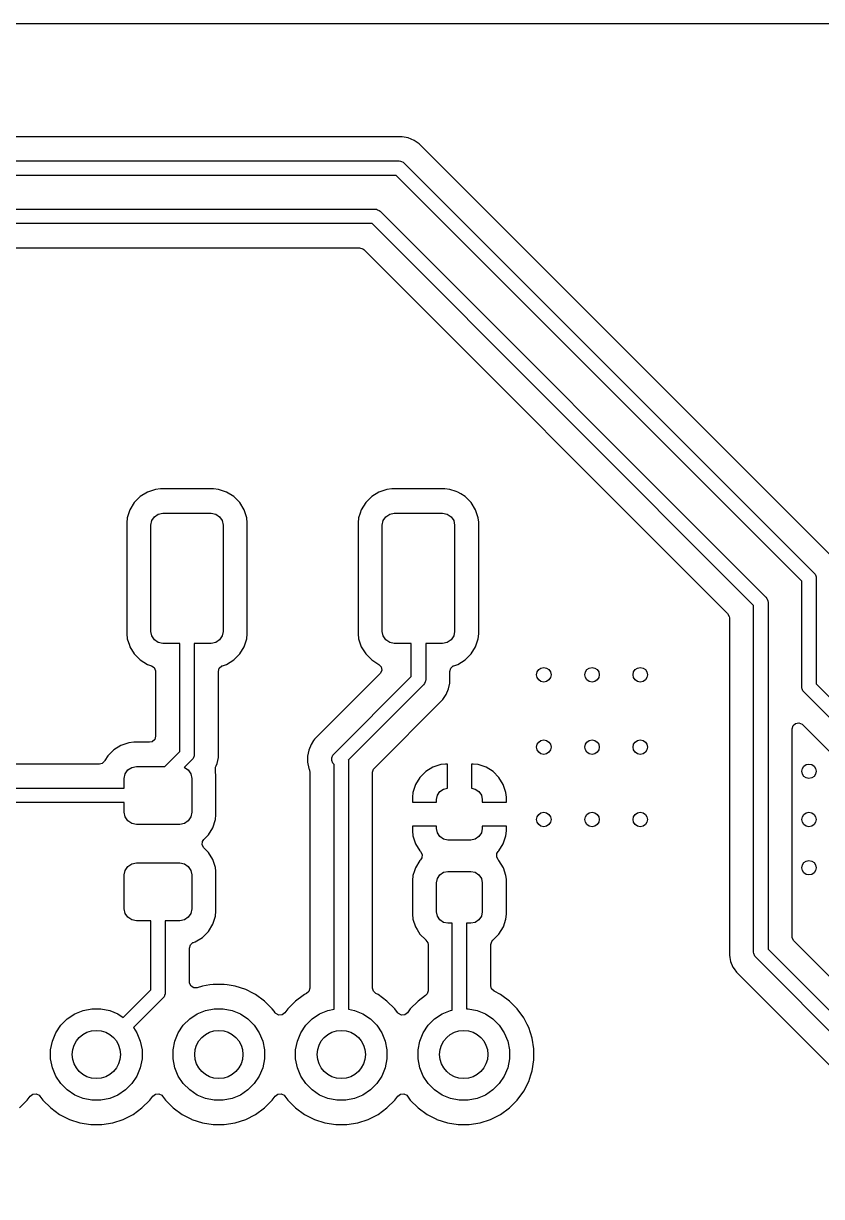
# Model space of a CAD drawing. Extents: x 103 to 241, y -131 to -73.
# Drawn here: x 166.21 to 182.76, y -97.31 to -73 of the extents above; entities that cross this region are included whole.
import ezdxf

# ---------------------------------------------------------------- set-up
doc = ezdxf.new("R2010")
doc.units = 0
doc.layers.add('BLACK', color=7, linetype='CONTINUOUS')

msp = doc.modelspace()

# ---------------------------------------------------------------- linework, layer by layer
at = {"layer": 'BLACK', "linetype": 'CONTINUOUS'}
for p, q in [((107.1245, -73.0005), (241.1255, -73.0005)), ((174.064069, -75.3495), (114.935931, -75.3495)), ((174.064071, -75.3495), (174.064069, -75.3495)), ((174.189738, -75.374497), (174.064071, -75.3495)), ((174.189744, -75.374499), (174.189738, -75.374497)), ((174.308127, -75.423535), (174.189744, -75.374499)), ((174.372449, -75.466513), (174.308127, -75.423535)), ((174.414673, -75.494726), (174.372449, -75.466513)), ((183.005271, -84.085324), (174.414673, -75.494726)), ((115, -75.85), (174, -75.85)), ((174, -75.85), (174.029264, -75.852882)), ((174.029264, -75.852882), (174.051661, -75.862159)), ((174.051661, -75.862159), (174.083335, -75.875279)), ((174.083335, -75.875279), (174.106066, -75.893934)), ((174.106066, -75.893934), (182.606066, -84.393934)), ((173.937868, -76.15), (115.062132, -76.15)), ((182.35, -84.562132), (173.937868, -76.15)), ((115.5, -76.85), (173.5, -76.85)), ((173.5, -76.85), (173.529264, -76.852882)), ((173.529264, -76.852882), (173.551661, -76.862159)), ((173.551661, -76.862159), (173.583335, -76.875279)), ((173.583335, -76.875279), (173.606066, -76.893934)), ((173.606066, -76.893934), (181.606066, -84.893934)), ((173.437868, -77.15), (115.562132, -77.15)), ((181.35, -85.062132), (173.437868, -77.15)), ((130.12965, -77.6505), (173.179192, -77.6505)), ((173.179192, -77.6505), (173.246231, -77.670185)), ((173.246231, -77.670185), (173.266873, -77.686819)), ((173.266873, -77.686819), (180.813181, -85.233127)), ((168.947201, -82.660003), (168.780669, -82.715187)), ((168.947204, -82.660002), (168.947201, -82.660003)), ((169.049981, -82.649503), (168.947204, -82.660002)), ((169.049999, -82.649502), (169.049981, -82.649503)), ((170.150011, -82.649502), (169.049999, -82.649502)), ((170.252796, -82.660002), (170.150011, -82.649502)), ((170.252798, -82.660003), (170.252796, -82.660002)), ((170.419335, -82.715188), (170.252798, -82.660003)), ((173.747199, -82.659999), (173.580667, -82.715183)), ((173.747202, -82.659998), (173.747199, -82.659999)), ((173.849979, -82.649499), (173.747202, -82.659998)), ((173.849997, -82.649498), (173.849979, -82.649499)), ((174.950009, -82.649498), (173.849997, -82.649498)), ((175.052794, -82.659998), (174.950009, -82.649498)), ((175.052796, -82.659999), (175.052794, -82.659998)), ((175.184776, -82.703733), (175.052796, -82.659999)), ((168.631343, -82.807291), (168.50729, -82.931344)), ((168.780664, -82.715189), (168.631343, -82.807291)), ((168.780669, -82.715187), (168.780664, -82.715189)), ((170.568657, -82.80729), (170.419335, -82.715188)), ((170.692713, -82.931346), (170.568657, -82.80729)), ((173.431341, -82.807287), (173.307288, -82.93134)), ((173.580662, -82.715185), (173.431341, -82.807287)), ((173.580667, -82.715183), (173.580662, -82.715185)), ((175.21933, -82.715183), (175.184776, -82.703733)), ((175.219335, -82.715185), (175.21933, -82.715183)), ((175.275887, -82.750067), (175.219335, -82.715185)), ((175.368655, -82.807286), (175.275887, -82.750067)), ((175.492711, -82.931342), (175.368655, -82.807286)), ((168.415186, -83.08067), (168.388014, -83.162672)), ((168.415188, -83.080665), (168.415186, -83.08067)), ((168.50729, -82.931344), (168.415188, -83.080665)), ((169.00433, -83.169032), (169.100001, -83.150002)), ((169.100001, -83.150002), (170.100001, -83.150002)), ((170.100001, -83.150002), (170.195672, -83.169032)), ((170.784815, -83.080668), (170.692713, -82.931346)), ((170.811986, -83.162666), (170.784815, -83.080668)), ((173.192757, -83.148346), (173.16, -83.247201)), ((173.215184, -83.080666), (173.192757, -83.148346)), ((173.215186, -83.080661), (173.215184, -83.080666)), ((173.307288, -82.93134), (173.215186, -83.080661)), ((173.804328, -83.169028), (173.899999, -83.149998)), ((173.899999, -83.149998), (174.899999, -83.149998)), ((174.899999, -83.149998), (174.99567, -83.169028)), ((175.584813, -83.080664), (175.492711, -82.931342)), ((175.632308, -83.223995), (175.584813, -83.080664)), ((168.360001, -83.247206), (168.349501, -83.349985)), ((168.349501, -83.349985), (168.349501, -85.650003)), ((168.360002, -83.247206), (168.360001, -83.247206)), ((168.388014, -83.162672), (168.360002, -83.247205)), ((168.360002, -83.247205), (168.360002, -83.247206)), ((168.850001, -83.400002), (168.869031, -83.304331)), ((168.869031, -83.304331), (168.923224, -83.223225)), ((168.923224, -83.223225), (169.00433, -83.169032)), ((170.195672, -83.169032), (170.276778, -83.223225)), ((170.276778, -83.223225), (170.330971, -83.304331)), ((170.330971, -83.304331), (170.350001, -83.400002)), ((170.839999, -83.247202), (170.811986, -83.162666)), ((170.84, -83.247205), (170.839999, -83.247202)), ((170.850498, -83.349979), (170.84, -83.247205)), ((170.8505, -83.349994), (170.850498, -83.349979)), ((170.850501, -85.650011), (170.8505, -83.349994)), ((173.159999, -83.247202), (173.149499, -83.349981)), ((173.149499, -83.349981), (173.149499, -85.649999)), ((173.16, -83.247202), (173.159999, -83.247202)), ((173.16, -83.247201), (173.16, -83.247202)), ((173.649999, -83.399998), (173.669029, -83.304327)), ((173.669029, -83.304327), (173.723222, -83.223221)), ((173.723222, -83.223221), (173.804328, -83.169028)), ((174.99567, -83.169028), (175.076776, -83.223221)), ((175.076776, -83.223221), (175.130969, -83.304327)), ((175.130969, -83.304327), (175.149999, -83.399998)), ((175.639997, -83.247198), (175.632308, -83.223995)), ((175.639998, -83.247201), (175.639997, -83.247198)), ((175.649276, -83.338032), (175.639998, -83.247201)), ((175.650498, -83.34999), (175.649276, -83.338032)), ((175.650499, -85.650007), (175.650498, -83.34999)), ((168.850001, -85.600002), (168.850001, -83.400002)), ((170.350001, -83.400002), (170.350001, -85.600002)), ((173.649999, -85.599998), (173.649999, -83.399998)), ((175.149999, -83.399998), (175.149999, -85.599998)), ((182.35, -86.75), (182.35, -84.562132)), ((182.606066, -84.393934), (182.624721, -84.416664)), ((182.624721, -84.416664), (182.638489, -84.449904)), ((182.638489, -84.449904), (182.647118, -84.470736)), ((182.647118, -84.470736), (182.65, -84.5)), ((182.65, -84.5), (182.65, -86.687868)), ((181.35, -92.25), (181.35, -85.062132)), ((181.606066, -84.893934), (181.624721, -84.916664)), ((181.624721, -84.916664), (181.632206, -84.934737)), ((181.632206, -84.934737), (181.647118, -84.970736)), ((181.647118, -84.970736), (181.65, -85)), ((181.65, -85), (181.65, -92.187868)), ((180.813181, -85.233127), (180.846666, -85.29445)), ((180.846666, -85.29445), (180.8495, -85.320808)), ((180.8495, -85.320808), (180.8495, -92.31407)), ((168.349501, -85.650003), (168.349502, -85.65002)), ((168.349502, -85.65002), (168.360001, -85.752798)), ((168.360001, -85.752798), (168.360002, -85.752801)), ((168.360002, -85.752801), (168.40435, -85.886632)), ((168.869031, -85.695673), (168.850001, -85.600002)), ((168.923224, -85.776779), (168.869031, -85.695673)), ((169.00433, -85.830972), (168.923224, -85.776779)), ((170.276778, -85.776779), (170.195672, -85.830972)), ((170.330971, -85.695673), (170.276778, -85.776779)), ((170.350001, -85.600002), (170.330971, -85.695673)), ((170.784815, -85.919336), (170.84, -85.752799)), ((170.84, -85.752799), (170.850501, -85.650011)), ((173.149499, -85.649999), (173.1495, -85.650016)), ((173.1495, -85.650016), (173.159999, -85.752794)), ((173.159999, -85.752794), (173.16, -85.752797)), ((173.16, -85.752797), (173.215184, -85.919329)), ((173.669029, -85.695669), (173.649999, -85.599998)), ((173.723222, -85.776775), (173.669029, -85.695669)), ((173.804328, -85.830968), (173.723222, -85.776775)), ((175.076776, -85.776775), (174.99567, -85.830968)), ((175.130969, -85.695669), (175.076776, -85.776775)), ((175.149999, -85.599998), (175.130969, -85.695669)), ((175.584813, -85.919332), (175.639998, -85.752795)), ((175.639998, -85.752795), (175.650499, -85.650007)), ((168.40435, -85.886632), (168.415187, -85.919336)), ((168.415187, -85.919336), (168.507289, -86.068658)), ((168.507289, -86.068658), (168.631345, -86.192714)), ((169.100001, -85.850002), (169.00433, -85.830972)), ((169.450001, -85.850002), (169.100001, -85.850002)), ((169.450001, -88.087867), (169.450001, -85.850002)), ((170.100001, -85.850002), (169.750001, -85.850002)), ((169.750001, -85.850002), (169.750001, -88.149999)), ((170.195672, -85.830972), (170.100001, -85.850002)), ((170.568657, -86.192714), (170.692713, -86.068658)), ((170.692713, -86.068658), (170.784815, -85.919336)), ((173.215184, -85.919329), (173.215186, -85.919334)), ((173.215186, -85.919334), (173.241533, -85.962049)), ((173.241533, -85.962049), (173.307287, -86.068654)), ((173.307287, -86.068654), (173.431343, -86.19271)), ((173.899999, -85.849998), (173.804328, -85.830968)), ((174.249999, -85.849998), (173.899999, -85.849998)), ((174.249999, -86.537869), (174.249999, -85.849998)), ((174.899999, -85.849998), (174.549999, -85.849998)), ((174.549999, -85.849998), (174.549999, -86.600001)), ((174.99567, -85.830968), (174.899999, -85.849998)), ((175.368655, -86.19271), (175.492711, -86.068654)), ((175.492711, -86.068654), (175.584813, -85.919332)), ((168.631345, -86.192714), (168.780667, -86.284816)), ((168.780667, -86.284816), (168.864506, -86.312597)), ((168.864506, -86.312597), (168.921949, -86.352368)), ((170.32299, -86.317508), (170.335483, -86.312601)), ((170.335483, -86.312601), (170.419335, -86.284816)), ((170.419335, -86.284816), (170.568657, -86.192714)), ((173.431343, -86.19271), (173.579905, -86.284343)), ((173.579905, -86.284343), (173.626629, -86.336291)), ((175.122988, -86.317504), (175.135481, -86.312597)), ((175.135481, -86.312597), (175.219333, -86.284812)), ((175.219333, -86.284812), (175.368655, -86.19271)), ((168.921949, -86.352368), (168.948773, -86.416884)), ((168.948773, -86.416884), (168.949501, -86.430302)), ((168.949501, -86.430302), (168.949501, -87.7755)), ((170.250501, -86.430302), (170.270186, -86.363263)), ((170.250501, -88.214068), (170.250501, -86.430302)), ((170.270186, -86.363263), (170.32299, -86.317508)), ((173.602489, -86.477563), (172.589963, -87.490091)), ((172.643934, -88.143934), (174.249999, -86.537869)), ((173.610008, -86.469336), (173.602489, -86.477563)), ((173.637852, -86.405254), (173.610008, -86.469336)), ((173.626629, -86.336291), (173.637852, -86.405254)), ((175.050499, -86.430298), (175.070184, -86.363259)), ((175.050499, -86.664072), (175.050499, -86.430298)), ((175.070184, -86.363259), (175.122988, -86.317504)), ((174.506065, -86.706067), (172.945442, -88.266689)), ((174.52472, -86.683336), (174.506065, -86.706067)), ((174.541041, -86.643934), (174.52472, -86.683336)), ((174.547117, -86.629265), (174.541041, -86.643934)), ((174.549999, -86.600001), (174.547117, -86.629265)), ((174.976464, -86.908128), (175.0255, -86.789745)), ((175.0255, -86.789745), (175.048134, -86.675961)), ((175.048134, -86.675961), (175.050499, -86.664072)), ((182.352882, -86.779264), (182.35, -86.75)), ((182.358453, -86.792713), (182.352882, -86.779264)), ((182.375279, -86.833335), (182.358453, -86.792713)), ((182.65, -86.687868), (184.271592, -88.30946)), ((173.486819, -88.433127), (174.905272, -87.014674)), ((174.905272, -87.014674), (174.905276, -87.01467)), ((174.905276, -87.01467), (174.976464, -86.908128)), ((182.393934, -86.856066), (182.375279, -86.833335)), ((184.05946, -88.521592), (182.393934, -86.856066)), ((172.589963, -87.490091), (172.335331, -87.744723)), ((182.170185, -87.552768), (182.222989, -87.507013)), ((182.222989, -87.507013), (182.292147, -87.497069)), ((182.292147, -87.497069), (182.355703, -87.526094)), ((182.355703, -87.526094), (182.362181, -87.532126)), ((172.335331, -87.744723), (172.244723, -87.835331)), ((182.1505, -87.619807), (182.170185, -87.552768)), ((182.1505, -91.929192), (182.1505, -87.619807)), ((182.362181, -87.532126), (183.463181, -88.633126)), ((168.230663, -87.965187), (168.081342, -88.057289)), ((168.230668, -87.965185), (168.230663, -87.965187)), ((168.3972, -87.910001), (168.230668, -87.965185)), ((168.397203, -87.91), (168.3972, -87.910001)), ((168.49998, -87.899501), (168.397203, -87.91)), ((168.499999, -87.8995), (168.49998, -87.899501)), ((168.825501, -87.8995), (168.499999, -87.8995)), ((168.877012, -87.888294), (168.825501, -87.8995)), ((168.929816, -87.842539), (168.877012, -87.888294)), ((168.949501, -87.7755), (168.929816, -87.842539)), ((172.173534, -87.941874), (172.124499, -88.060255)), ((172.22599, -87.863368), (172.173534, -87.941874)), ((172.244723, -87.835331), (172.22599, -87.863368)), ((167.957288, -88.181344), (167.898848, -88.276092)), ((167.957289, -88.181342), (167.957288, -88.181344)), ((168.081342, -88.057289), (167.957289, -88.181342)), ((169.137868, -88.4), (169.450001, -88.087867)), ((169.706067, -88.256065), (169.543528, -88.418603)), ((169.724722, -88.233334), (169.706067, -88.256065)), ((169.746257, -88.181344), (169.724722, -88.233334)), ((169.747119, -88.179263), (169.746257, -88.181344)), ((169.750001, -88.149999), (169.747119, -88.179263)), ((170.225502, -88.339743), (170.250501, -88.214068)), ((172.124497, -88.060263), (172.099501, -88.185926)), ((172.099501, -88.185926), (172.099501, -88.314073)), ((172.124499, -88.060255), (172.124497, -88.060263)), ((172.602882, -88.220737), (172.625279, -88.166665)), ((172.602882, -88.279263), (172.602882, -88.220737)), ((172.625279, -88.166665), (172.643934, -88.143934)), ((167.784362, -88.3495), (165.715638, -88.3495)), ((167.837953, -88.337321), (167.784362, -88.3495)), ((167.889901, -88.290597), (167.837953, -88.337321)), ((167.898848, -88.276092), (167.889901, -88.290597)), ((168.31903, -88.554329), (168.373223, -88.473223)), ((168.373223, -88.473223), (168.454329, -88.41903)), ((168.454329, -88.41903), (168.55, -88.4)), ((168.55, -88.4), (169.137868, -88.4)), ((169.543528, -88.418603), (169.545671, -88.41903)), ((169.545671, -88.41903), (169.626777, -88.473223)), ((169.626777, -88.473223), (169.68097, -88.554329)), ((170.188582, -88.490583), (170.190934, -88.490079)), ((170.189997, -88.497198), (170.188582, -88.490583)), ((170.188897, -88.431365), (170.194449, -88.414709)), ((170.190934, -88.490079), (170.188897, -88.431365)), ((170.189999, -88.497203), (170.189997, -88.497198)), ((170.200499, -88.599992), (170.189999, -88.497203)), ((170.194449, -88.414709), (170.207126, -88.384106)), ((170.207126, -88.384106), (170.225502, -88.339743)), ((172.099501, -88.314073), (172.124497, -88.439736)), ((172.124497, -88.439736), (172.124499, -88.439744)), ((172.124499, -88.439744), (172.132131, -88.45817)), ((172.132131, -88.45817), (172.140061, -88.477313)), ((172.140061, -88.477313), (172.1495, -88.524766)), ((172.625279, -88.333335), (172.602882, -88.279263)), ((172.643934, -88.356066), (172.625279, -88.333335)), ((172.65, -88.362132), (172.643934, -88.356066)), ((172.65, -93.433352), (172.65, -88.362132)), ((172.945442, -88.266689), (172.947118, -88.270736)), ((172.947118, -88.270736), (172.95, -88.3)), ((172.95, -88.3), (172.95, -93.433352)), ((173.4505, -88.520808), (173.470185, -88.453769)), ((173.470185, -88.453769), (173.486819, -88.433127)), ((174.698687, -88.414548), (174.551964, -88.505049)), ((174.698698, -88.414543), (174.698687, -88.414548)), ((174.862346, -88.360316), (174.698698, -88.414543)), ((174.963342, -88.349998), (174.862346, -88.360316)), ((174.96336, -88.349997), (174.963342, -88.349998)), ((174.999999, -88.349997), (174.96336, -88.349997)), ((174.999999, -88.852483), (174.999999, -88.349997)), ((175.536653, -88.349997), (175.499999, -88.349997)), ((175.499999, -88.349997), (175.499999, -88.852483)), ((175.637651, -88.360316), (175.536653, -88.349997)), ((175.801299, -88.414543), (175.637651, -88.360316)), ((175.80131, -88.414548), (175.801299, -88.414543)), ((175.948033, -88.505049), (175.80131, -88.414548)), ((168.3, -88.65), (168.31903, -88.554329)), ((168.3, -88.85), (168.3, -88.65)), ((169.68097, -88.554329), (169.7, -88.65)), ((169.7, -88.65), (169.7, -89.35)), ((170.2005, -89.400009), (170.200499, -88.599992)), ((172.1495, -88.524766), (172.1495, -92.994718)), ((173.4505, -89.038342), (173.4505, -88.520808)), ((174.430051, -88.626962), (174.33955, -88.773685)), ((174.430054, -88.626958), (174.430051, -88.626962)), ((174.55196, -88.505052), (174.430054, -88.626958)), ((174.551964, -88.505049), (174.55196, -88.505052)), ((175.948037, -88.505052), (175.948033, -88.505049)), ((176.069943, -88.626958), (175.948037, -88.505052)), ((176.069946, -88.626962), (176.069943, -88.626958)), ((176.160447, -88.773685), (176.069946, -88.626962)), ((165.2, -88.85), (168.3, -88.85)), ((174.285318, -88.937344), (174.274999, -89.038342)), ((174.339545, -88.773696), (174.285318, -88.937344)), ((174.33955, -88.773685), (174.339545, -88.773696)), ((174.793078, -88.99661), (174.844561, -88.919559)), ((174.844561, -88.919559), (174.921612, -88.868076)), ((174.921612, -88.868076), (174.999999, -88.852483)), ((175.499999, -88.852483), (175.578386, -88.868076)), ((175.578386, -88.868076), (175.655437, -88.919559)), ((175.655437, -88.919559), (175.70692, -88.99661)), ((176.160452, -88.773696), (176.160447, -88.773685)), ((176.214679, -88.937344), (176.160452, -88.773696)), ((176.224997, -89.038342), (176.214679, -88.937344)), ((168.3, -89.15), (165.2, -89.15)), ((168.3, -89.35), (168.3, -89.15)), ((173.4505, -92.994718), (173.4505, -89.038342)), ((174.274999, -89.038342), (174.274999, -89.137497)), ((174.274999, -89.137497), (174.774999, -89.137497)), ((174.774999, -89.087497), (174.793078, -88.99661)), ((174.774999, -89.137497), (174.774999, -89.087497)), ((175.70692, -88.99661), (175.724999, -89.087497)), ((175.724999, -89.087497), (175.724999, -89.137497)), ((175.724999, -89.137497), (176.224998, -89.137497)), ((176.224998, -89.038357), (176.224997, -89.038342)), ((176.224998, -89.137497), (176.224998, -89.038357)), ((168.31903, -89.445671), (168.3, -89.35)), ((168.373223, -89.526777), (168.31903, -89.445671)), ((169.68097, -89.445671), (169.626777, -89.526777)), ((169.7, -89.35), (169.68097, -89.445671)), ((170.189999, -89.502797), (170.2005, -89.400009)), ((168.454329, -89.58097), (168.373223, -89.526777)), ((168.55, -89.6), (168.454329, -89.58097)), ((169.45, -89.6), (168.55, -89.6)), ((169.545671, -89.58097), (169.45, -89.6)), ((169.626777, -89.526777), (169.545671, -89.58097)), ((170.042712, -89.818656), (170.134814, -89.669334)), ((170.134814, -89.669334), (170.189999, -89.502797)), ((174.774999, -89.637497), (174.275, -89.637497)), ((174.275, -89.637497), (174.275, -89.736651)), ((174.774999, -89.687497), (174.774999, -89.637497)), ((174.793078, -89.778384), (174.774999, -89.687497)), ((175.724999, -89.687497), (175.70692, -89.778384)), ((176.224999, -89.637497), (175.724999, -89.637497)), ((175.724999, -89.637497), (175.724999, -89.687497)), ((176.224999, -89.736638), (176.224999, -89.637497)), ((169.915564, -90.026358), (169.920548, -89.956666)), ((169.920548, -89.956666), (169.949049, -89.912319)), ((169.949049, -89.912319), (169.984409, -89.876959)), ((169.984409, -89.876959), (170.042712, -89.818656)), ((174.275, -89.736651), (174.285318, -89.837649)), ((174.285318, -89.837649), (174.339545, -90.001297)), ((174.844561, -89.855435), (174.793078, -89.778384)), ((174.921612, -89.906918), (174.844561, -89.855435)), ((175.012499, -89.924997), (174.921612, -89.906918)), ((175.487499, -89.924997), (175.012499, -89.924997)), ((175.578386, -89.906918), (175.487499, -89.924997)), ((175.655437, -89.855435), (175.578386, -89.906918)), ((175.70692, -89.778384), (175.655437, -89.855435)), ((176.160452, -90.001297), (176.214679, -89.837649)), ((176.214679, -89.837649), (176.224998, -89.736651)), ((176.224998, -89.736651), (176.224999, -89.736638)), ((169.949049, -90.087681), (169.915564, -90.026358)), ((170.042712, -90.181344), (169.949049, -90.087681)), ((170.134814, -90.330666), (170.042712, -90.181344)), ((174.339545, -90.001297), (174.33955, -90.001308)), ((174.33955, -90.001308), (174.430051, -90.148031)), ((174.430051, -90.148031), (174.430054, -90.148035)), ((174.430054, -90.148035), (174.443985, -90.161966)), ((174.443985, -90.161966), (174.47747, -90.223289)), ((176.027513, -90.206311), (176.056018, -90.161959)), ((176.056018, -90.161959), (176.069946, -90.148032)), ((176.069946, -90.148032), (176.160447, -90.001308)), ((176.160447, -90.001308), (176.160452, -90.001297)), ((168.373223, -90.473223), (168.454329, -90.41903)), ((168.454329, -90.41903), (168.55, -90.4)), ((168.55, -90.4), (169.45, -90.4)), ((169.45, -90.4), (169.545671, -90.41903)), ((169.545671, -90.41903), (169.626777, -90.473223)), ((170.16786, -90.430392), (170.134814, -90.330666)), ((170.189998, -90.4972), (170.16786, -90.430392)), ((174.429662, -90.351651), (174.339094, -90.498484)), ((174.443987, -90.337326), (174.429662, -90.351651)), ((174.472486, -90.292981), (174.443987, -90.337326)), ((174.47747, -90.223289), (174.472486, -90.292981)), ((176.022529, -90.276003), (176.027513, -90.206311)), ((176.056014, -90.337326), (176.022529, -90.276003)), ((176.070341, -90.351653), (176.056014, -90.337326)), ((176.160909, -90.498487), (176.070341, -90.351653)), ((168.3, -90.65), (168.31903, -90.554329)), ((168.3, -91.35), (168.3, -90.65)), ((168.31903, -90.554329), (168.373223, -90.473223)), ((169.626777, -90.473223), (169.68097, -90.554329)), ((169.68097, -90.554329), (169.7, -90.65)), ((169.7, -90.65), (169.7, -91.35)), ((170.189999, -90.497203), (170.189998, -90.4972)), ((170.197672, -90.572322), (170.189999, -90.497203)), ((170.200499, -90.599992), (170.197672, -90.572322)), ((170.2005, -91.400009), (170.200499, -90.599992)), ((174.284826, -90.662251), (174.274501, -90.763318)), ((174.284827, -90.662251), (174.284826, -90.662251)), ((174.316466, -90.56677), (174.284827, -90.66225)), ((174.284827, -90.66225), (174.284827, -90.662251)), ((174.339092, -90.498489), (174.316466, -90.56677)), ((174.339094, -90.498484), (174.339092, -90.498489)), ((174.79308, -90.721616), (174.844563, -90.644565)), ((174.844563, -90.644565), (174.921614, -90.593082)), ((174.921614, -90.593082), (175.012501, -90.575003)), ((175.012501, -90.575003), (175.487501, -90.575003)), ((175.487501, -90.575003), (175.578388, -90.593082)), ((175.578388, -90.593082), (175.655439, -90.644565)), ((175.655439, -90.644565), (175.706922, -90.721616)), ((176.214655, -90.66068), (176.160909, -90.498487)), ((176.215175, -90.66225), (176.214655, -90.66068)), ((176.222907, -90.737947), (176.215175, -90.66225)), ((174.274501, -90.763318), (174.274501, -91.461672)), ((174.775001, -90.812503), (174.79308, -90.721616)), ((174.775001, -91.412503), (174.775001, -90.812503)), ((175.706922, -90.721616), (175.725001, -90.812503)), ((175.725001, -90.812503), (175.725001, -91.412503)), ((176.2255, -90.763327), (176.222907, -90.737947)), ((176.225501, -91.46168), (176.2255, -90.763327)), ((168.31903, -91.445671), (168.3, -91.35)), ((169.7, -91.35), (169.68097, -91.445671)), ((170.189999, -91.502797), (170.2005, -91.400009)), ((174.79308, -91.50339), (174.775001, -91.412503)), ((175.725001, -91.412503), (175.706922, -91.50339)), ((168.373223, -91.526777), (168.31903, -91.445671)), ((168.454329, -91.58097), (168.373223, -91.526777)), ((168.55, -91.6), (168.454329, -91.58097)), ((168.85, -91.6), (168.55, -91.6)), ((168.85, -93.027868), (168.85, -91.6)), ((169.45, -91.6), (169.15, -91.6)), ((169.15, -91.6), (169.15, -93.09)), ((169.545671, -91.58097), (169.45, -91.6)), ((169.626777, -91.526777), (169.545671, -91.58097)), ((169.68097, -91.445671), (169.626777, -91.526777)), ((170.134814, -91.669334), (170.189999, -91.502797)), ((174.274501, -91.461672), (174.274502, -91.46169)), ((174.274502, -91.46169), (174.284826, -91.562755)), ((174.284826, -91.562755), (174.339093, -91.726518)), ((174.844563, -91.580441), (174.79308, -91.50339)), ((174.921614, -91.631924), (174.844563, -91.580441)), ((175.012501, -91.650003), (174.921614, -91.631924)), ((175.100001, -91.650003), (175.012501, -91.650003)), ((175.100001, -93.451254), (175.100001, -91.650003)), ((175.487501, -91.650003), (175.400001, -91.650003)), ((175.400001, -91.650003), (175.400001, -93.422087)), ((175.578388, -91.631924), (175.487501, -91.650003)), ((175.655439, -91.580441), (175.578388, -91.631924)), ((175.706922, -91.50339), (175.655439, -91.580441)), ((176.160909, -91.726519), (176.215175, -91.562756)), ((176.215175, -91.562756), (176.225501, -91.46168)), ((169.918656, -91.942712), (170.042712, -91.818656)), ((170.042712, -91.818656), (170.134814, -91.669334)), ((174.339093, -91.726518), (174.339094, -91.726521)), ((174.339094, -91.726521), (174.373396, -91.782132)), ((174.373396, -91.782132), (174.429661, -91.873353)), ((174.429661, -91.873353), (174.551651, -91.995343)), ((175.948351, -91.995343), (176.070341, -91.873353)), ((176.070341, -91.873353), (176.160909, -91.726519)), ((169.6505, -92.163732), (169.670185, -92.096693)), ((169.670185, -92.096693), (169.722989, -92.050938)), ((169.722989, -92.050938), (169.735495, -92.046026)), ((169.735495, -92.046026), (169.769334, -92.034814)), ((169.769334, -92.034814), (169.918656, -91.942712)), ((174.551651, -91.995343), (174.551657, -91.995346)), ((174.551657, -91.995346), (174.552406, -91.995939)), ((174.552406, -91.995939), (174.552791, -91.996483)), ((174.552791, -91.996483), (174.556758, -92.00045)), ((174.556758, -92.00045), (174.55608, -92.001127)), ((174.55608, -92.001127), (174.592786, -92.052959)), ((174.592786, -92.052959), (174.599501, -92.09321)), ((174.599501, -92.09321), (174.599501, -93.048815)), ((175.900501, -92.09321), (175.920186, -92.026171)), ((175.900501, -92.948861), (175.900501, -92.09321)), ((175.920186, -92.026171), (175.943381, -92.000587)), ((175.943244, -92.00045), (175.946051, -91.997642)), ((175.943381, -92.000587), (175.943244, -92.00045)), ((175.946051, -91.997642), (175.947596, -91.995939)), ((175.947596, -91.995939), (175.94834, -91.995349)), ((175.94834, -91.995349), (175.948351, -91.995343)), ((182.153334, -91.95555), (182.1505, -91.929192)), ((182.186819, -92.016873), (182.153334, -91.95555)), ((184.836205, -94.666259), (182.186819, -92.016873)), ((169.6505, -92.869592), (169.6505, -92.163732)), ((180.8495, -92.31407), (180.858096, -92.357285)), ((180.858096, -92.357285), (180.866692, -92.400498)), ((181.352882, -92.279263), (181.35, -92.25)), ((181.375279, -92.333335), (181.352882, -92.279263)), ((181.393934, -92.356066), (181.375279, -92.333335)), ((193.93446, -104.896592), (181.393934, -92.356066)), ((181.65, -92.187868), (194.146592, -104.68446)), ((180.866692, -92.400498), (180.866693, -92.4005)), ((180.866693, -92.4005), (180.866693, -92.400502)), ((180.866693, -92.400502), (180.874497, -92.439737)), ((180.874497, -92.439737), (180.874499, -92.439744)), ((180.874499, -92.439744), (180.923535, -92.558127)), ((180.923535, -92.558127), (180.947094, -92.593386)), ((180.947094, -92.593386), (180.994726, -92.664673)), ((169.652316, -92.890736), (169.6505, -92.869592)), ((180.994726, -92.664673), (180.994727, -92.664674)), ((180.994727, -92.664674), (193.338181, -105.008127)), ((168.276243, -93.601624), (168.85, -93.027868)), ((169.147118, -93.119264), (169.143797, -93.127281)), ((169.15, -93.09), (169.147118, -93.119264)), ((169.683144, -92.953437), (169.652316, -92.890736)), ((169.742977, -92.989518), (169.683144, -92.953437)), ((169.812818, -92.987523), (169.742977, -92.989518)), ((169.91975, -92.952778), (169.812818, -92.987523)), ((169.919753, -92.952778), (169.91975, -92.952778)), ((170.070349, -92.928926), (169.919753, -92.952778)), ((170.145646, -92.917), (170.070349, -92.928926)), ((170.374354, -92.917), (170.145646, -92.917)), ((170.430826, -92.925944), (170.374354, -92.917)), ((170.600248, -92.952778), (170.430826, -92.925944)), ((170.817755, -93.02345), (170.600248, -92.952778)), ((170.978202, -93.105202), (170.817755, -93.02345)), ((171.021538, -93.127283), (170.978202, -93.105202)), ((172.081796, -93.105202), (172.038464, -93.127281)), ((172.129815, -93.061757), (172.081796, -93.105202)), ((172.1495, -92.994718), (172.129815, -93.061757)), ((173.467408, -93.057227), (173.4505, -92.994718)), ((173.518204, -93.105202), (173.467408, -93.057227)), ((173.561535, -93.127281), (173.518204, -93.105202)), ((174.579816, -93.115854), (174.548387, -93.149133)), ((174.599501, -93.048815), (174.579816, -93.115854)), ((175.91741, -93.011371), (175.900501, -92.948861)), ((175.968205, -93.059345), (175.91741, -93.011371)), ((176.101536, -93.127281), (175.968205, -93.059345)), ((169.106066, -93.196066), (168.488375, -93.813756)), ((169.124721, -93.173336), (169.106066, -93.196066)), ((169.143797, -93.127281), (169.124721, -93.173336)), ((171.206566, -93.261714), (171.021538, -93.127283)), ((171.368286, -93.423434), (171.206566, -93.261714)), ((171.853431, -93.261716), (171.691715, -93.423432)), ((171.853432, -93.261716), (171.853431, -93.261716)), ((171.853434, -93.261714), (171.853432, -93.261716)), ((172.008388, -93.149133), (171.853434, -93.261714)), ((172.038464, -93.127281), (172.008388, -93.149133)), ((173.561537, -93.127282), (173.561535, -93.127281)), ((173.561538, -93.127283), (173.561537, -93.127282)), ((173.746566, -93.261714), (173.561538, -93.127283)), ((173.908286, -93.423434), (173.746566, -93.261714)), ((174.393432, -93.261715), (174.231715, -93.423432)), ((174.548387, -93.149133), (174.393432, -93.261715)), ((176.131612, -93.149133), (176.101536, -93.127281)), ((176.286566, -93.261714), (176.131612, -93.149133)), ((176.448286, -93.423434), (176.286566, -93.261714)), ((167.11574, -93.633708), (167.270995, -93.52997)), ((167.270995, -93.52997), (167.443504, -93.458514)), ((167.443504, -93.458514), (167.626639, -93.422087)), ((167.626639, -93.422087), (167.813361, -93.422087)), ((167.813361, -93.422087), (167.996496, -93.458514)), ((167.996496, -93.458514), (168.169005, -93.52997)), ((168.169005, -93.52997), (168.276243, -93.601624)), ((169.65574, -93.633708), (169.810995, -93.52997)), ((169.810995, -93.52997), (169.983504, -93.458514)), ((169.983504, -93.458514), (170.166639, -93.422087)), ((170.166639, -93.422087), (170.353361, -93.422087)), ((170.353361, -93.422087), (170.536496, -93.458514)), ((170.536496, -93.458514), (170.709005, -93.52997)), ((170.709005, -93.52997), (170.86426, -93.633708)), ((171.406033, -93.475388), (171.368286, -93.423434)), ((171.429682, -93.507938), (171.406033, -93.475388)), ((171.443579, -93.523976), (171.429682, -93.507938)), ((171.505374, -93.556582), (171.443579, -93.523976)), ((171.574987, -93.550603), (171.505374, -93.556582)), ((171.630318, -93.507938), (171.574987, -93.550603)), ((171.691715, -93.423432), (171.630318, -93.507938)), ((172.19574, -93.633708), (172.350995, -93.52997)), ((172.350995, -93.52997), (172.523504, -93.458514)), ((172.523504, -93.458514), (172.65, -93.433352)), ((172.95, -93.433352), (173.076496, -93.458514)), ((173.076496, -93.458514), (173.249005, -93.52997)), ((173.249005, -93.52997), (173.40426, -93.633708)), ((173.946033, -93.475388), (173.908286, -93.423434)), ((173.969682, -93.507938), (173.946033, -93.475388)), ((173.983579, -93.523976), (173.969682, -93.507938)), ((174.045374, -93.556582), (173.983579, -93.523976)), ((174.114987, -93.550603), (174.045374, -93.556582)), ((174.170318, -93.507938), (174.114987, -93.550603)), ((174.231715, -93.423432), (174.170318, -93.507938)), ((174.73574, -93.633708), (174.890995, -93.52997)), ((174.890995, -93.52997), (175.063504, -93.458514)), ((175.063504, -93.458514), (175.100001, -93.451254)), ((175.400001, -93.422087), (175.433361, -93.422087)), ((175.433361, -93.422087), (175.616496, -93.458514)), ((175.616496, -93.458514), (175.789005, -93.52997)), ((175.789005, -93.52997), (175.94426, -93.633708)), ((176.582717, -93.608462), (176.448286, -93.423434)), ((176.653667, -93.747709), (176.582717, -93.608462)), ((166.87997, -93.920995), (166.983708, -93.76574)), ((166.983708, -93.76574), (167.11574, -93.633708)), ((168.488375, -93.813756), (168.56003, -93.920995)), ((169.41997, -93.920995), (169.523708, -93.76574)), ((169.523708, -93.76574), (169.65574, -93.633708)), ((170.86426, -93.633708), (170.996292, -93.76574)), ((170.996292, -93.76574), (171.10003, -93.920995)), ((171.95997, -93.920995), (172.063708, -93.76574)), ((172.063708, -93.76574), (172.19574, -93.633708)), ((173.40426, -93.633708), (173.536292, -93.76574)), ((173.536292, -93.76574), (173.64003, -93.920995)), ((174.49997, -93.920995), (174.603708, -93.76574)), ((174.603708, -93.76574), (174.73574, -93.633708)), ((175.94426, -93.633708), (176.076292, -93.76574)), ((176.076292, -93.76574), (176.18003, -93.920995)), ((176.686549, -93.812244), (176.653667, -93.747709)), ((176.757221, -94.02975), (176.686549, -93.812244)), ((166.772087, -94.276639), (166.808514, -94.093504)), ((166.808514, -94.093504), (166.87997, -93.920995)), ((168.56003, -93.920995), (168.631486, -94.093504)), ((168.631486, -94.093504), (168.667913, -94.276639)), ((169.312087, -94.276639), (169.348514, -94.093504)), ((169.348514, -94.093504), (169.41997, -93.920995)), ((171.10003, -93.920995), (171.171486, -94.093504)), ((171.171486, -94.093504), (171.207913, -94.276639)), ((171.852087, -94.276639), (171.888514, -94.093504)), ((171.888514, -94.093504), (171.95997, -93.920995)), ((173.64003, -93.920995), (173.711486, -94.093504)), ((173.711486, -94.093504), (173.747913, -94.276639)), ((174.392087, -94.276639), (174.428514, -94.093504)), ((174.428514, -94.093504), (174.49997, -93.920995)), ((176.18003, -93.920995), (176.251486, -94.093504)), ((176.251486, -94.093504), (176.287913, -94.276639)), ((176.757221, -94.029751), (176.757221, -94.02975)), ((176.757222, -94.029755), (176.757221, -94.029751)), ((176.793, -94.255646), (176.757222, -94.029755)), ((166.772087, -94.463361), (166.772087, -94.276639)), ((168.667913, -94.276639), (168.667913, -94.463361)), ((169.312087, -94.463361), (169.312087, -94.276639)), ((171.207913, -94.276639), (171.207913, -94.463361)), ((171.852087, -94.463361), (171.852087, -94.276639)), ((173.747913, -94.276639), (173.747913, -94.463361)), ((174.392087, -94.463361), (174.392087, -94.276639)), ((176.287913, -94.276639), (176.287913, -94.463361)), ((176.793, -94.484354), (176.793, -94.255646)), ((166.808514, -94.646496), (166.772087, -94.463361)), ((168.667913, -94.463361), (168.631486, -94.646496)), ((169.348514, -94.646496), (169.312087, -94.463361)), ((171.207913, -94.463361), (171.171486, -94.646496)), ((171.888514, -94.646496), (171.852087, -94.463361)), ((173.747913, -94.463361), (173.711486, -94.646496)), ((174.428514, -94.646496), (174.392087, -94.463361)), ((176.287913, -94.463361), (176.251486, -94.646496)), ((176.757222, -94.710245), (176.793, -94.484354)), ((166.87997, -94.819005), (166.808514, -94.646496)), ((166.983708, -94.97426), (166.87997, -94.819005)), ((168.56003, -94.819005), (168.456292, -94.97426)), ((168.631486, -94.646496), (168.56003, -94.819005)), ((169.41997, -94.819005), (169.348514, -94.646496)), ((169.523708, -94.97426), (169.41997, -94.819005)), ((171.10003, -94.819005), (170.996292, -94.97426)), ((171.171486, -94.646496), (171.10003, -94.819005)), ((171.95997, -94.819005), (171.888514, -94.646496)), ((172.063708, -94.97426), (171.95997, -94.819005)), ((173.64003, -94.819005), (173.536292, -94.97426)), ((173.711486, -94.646496), (173.64003, -94.819005)), ((174.49997, -94.819005), (174.428514, -94.646496)), ((174.603708, -94.97426), (174.49997, -94.819005)), ((176.18003, -94.819005), (176.076292, -94.97426)), ((176.251486, -94.646496), (176.18003, -94.819005)), ((176.686548, -94.927758), (176.729952, -94.794175)), ((176.729952, -94.794175), (176.757221, -94.710249)), ((176.757221, -94.710248), (176.757222, -94.710245)), ((176.757221, -94.710249), (176.757221, -94.710248)), ((167.11574, -95.106292), (166.983708, -94.97426)), ((168.456292, -94.97426), (168.32426, -95.106292)), ((169.65574, -95.106292), (169.523708, -94.97426)), ((170.996292, -94.97426), (170.86426, -95.106292)), ((172.19574, -95.106292), (172.063708, -94.97426)), ((173.536292, -94.97426), (173.40426, -95.106292)), ((174.73574, -95.106292), (174.603708, -94.97426)), ((176.076292, -94.97426), (175.94426, -95.106292)), ((176.582717, -95.131538), (176.686548, -94.927758)), ((166.288286, -95.316566), (166.349683, -95.232059)), ((166.349683, -95.232059), (166.405012, -95.189396)), ((166.405012, -95.189396), (166.474625, -95.183417)), ((166.474625, -95.183417), (166.53642, -95.216023)), ((166.53642, -95.216023), (166.550314, -95.232056)), ((166.550314, -95.232056), (166.611714, -95.316566)), ((167.270995, -95.21003), (167.11574, -95.106292)), ((167.443504, -95.281486), (167.270995, -95.21003)), ((167.626639, -95.317913), (167.443504, -95.281486)), ((167.996496, -95.281486), (167.813361, -95.317913)), ((168.169005, -95.21003), (167.996496, -95.281486)), ((168.32426, -95.106292), (168.169005, -95.21003)), ((168.828286, -95.316566), (168.889683, -95.232059)), ((168.889683, -95.232059), (168.945012, -95.189396)), ((168.945012, -95.189396), (169.014625, -95.183417)), ((169.014625, -95.183417), (169.07642, -95.216023)), ((169.07642, -95.216023), (169.090314, -95.232056)), ((169.090314, -95.232056), (169.151714, -95.316566)), ((169.810995, -95.21003), (169.65574, -95.106292)), ((169.983504, -95.281486), (169.810995, -95.21003)), ((170.166639, -95.317913), (169.983504, -95.281486)), ((170.536496, -95.281486), (170.353361, -95.317913)), ((170.709005, -95.21003), (170.536496, -95.281486)), ((170.86426, -95.106292), (170.709005, -95.21003)), ((171.368286, -95.316566), (171.429683, -95.232059)), ((171.429683, -95.232059), (171.485012, -95.189396)), ((171.485012, -95.189396), (171.554625, -95.183417)), ((171.554625, -95.183417), (171.61642, -95.216023)), ((171.61642, -95.216023), (171.630314, -95.232056)), ((171.630314, -95.232056), (171.691714, -95.316566)), ((172.350995, -95.21003), (172.19574, -95.106292)), ((172.523504, -95.281486), (172.350995, -95.21003)), ((172.706639, -95.317913), (172.523504, -95.281486)), ((173.076496, -95.281486), (172.893361, -95.317913)), ((173.249005, -95.21003), (173.076496, -95.281486)), ((173.40426, -95.106292), (173.249005, -95.21003)), ((173.908286, -95.316566), (173.969683, -95.232059)), ((173.969683, -95.232059), (174.025012, -95.189396)), ((174.025012, -95.189396), (174.094625, -95.183417)), ((174.094625, -95.183417), (174.15642, -95.216023)), ((174.15642, -95.216023), (174.170314, -95.232056)), ((174.170314, -95.232056), (174.231714, -95.316566)), ((174.890995, -95.21003), (174.73574, -95.106292)), ((175.063504, -95.281486), (174.890995, -95.21003)), ((175.246639, -95.317913), (175.063504, -95.281486)), ((175.616496, -95.281486), (175.433361, -95.317913)), ((175.789005, -95.21003), (175.616496, -95.281486)), ((175.94426, -95.106292), (175.789005, -95.21003)), ((176.448286, -95.316566), (176.582717, -95.131538)), ((166.126566, -95.478286), (166.288286, -95.316566)), ((166.611714, -95.316566), (166.773434, -95.478286)), ((166.773434, -95.478286), (166.958462, -95.612717)), ((167.813361, -95.317913), (167.626639, -95.317913)), ((168.481538, -95.612717), (168.666566, -95.478286)), ((168.666566, -95.478286), (168.828286, -95.316566)), ((169.151714, -95.316566), (169.313434, -95.478286)), ((169.313434, -95.478286), (169.498462, -95.612717)), ((170.353361, -95.317913), (170.166639, -95.317913)), ((171.021538, -95.612717), (171.206566, -95.478286)), ((171.206566, -95.478286), (171.368286, -95.316566)), ((171.691714, -95.316566), (171.853434, -95.478286)), ((171.853434, -95.478286), (172.038462, -95.612717)), ((172.893361, -95.317913), (172.706639, -95.317913)), ((173.561538, -95.612717), (173.746566, -95.478286)), ((173.746566, -95.478286), (173.908286, -95.316566)), ((174.231714, -95.316566), (174.393434, -95.478286)), ((174.393434, -95.478286), (174.578462, -95.612717)), ((175.433361, -95.317913), (175.246639, -95.317913)), ((176.101538, -95.612717), (176.286566, -95.478286)), ((176.286566, -95.478286), (176.448286, -95.316566)), ((166.958462, -95.612717), (167.152431, -95.711549)), ((167.152431, -95.711549), (167.162244, -95.716549)), ((167.162244, -95.716549), (167.379751, -95.787221)), ((167.379751, -95.787221), (167.379752, -95.787221)), ((167.379752, -95.787221), (167.379755, -95.787222)), ((167.379755, -95.787222), (167.605646, -95.823)), ((167.834354, -95.823), (168.060245, -95.787222)), ((168.060245, -95.787222), (168.060248, -95.787221)), ((168.060248, -95.787221), (168.060249, -95.787221)), ((168.060249, -95.787221), (168.277755, -95.716549)), ((168.277755, -95.716549), (168.277755, -95.716548)), ((168.277755, -95.716548), (168.277758, -95.716548)), ((168.277758, -95.716548), (168.481538, -95.612717)), ((169.498462, -95.612717), (169.692431, -95.711549)), ((169.692431, -95.711549), (169.702244, -95.716549)), ((169.702244, -95.716549), (169.919751, -95.787221)), ((169.919751, -95.787221), (169.919752, -95.787221)), ((169.919752, -95.787221), (169.919755, -95.787222)), ((169.919755, -95.787222), (170.145646, -95.823)), ((170.374354, -95.823), (170.600245, -95.787222)), ((170.600245, -95.787222), (170.600248, -95.787221)), ((170.600248, -95.787221), (170.600249, -95.787221)), ((170.600249, -95.787221), (170.817755, -95.716549)), ((170.817755, -95.716549), (170.817755, -95.716548)), ((170.817755, -95.716548), (170.817758, -95.716548)), ((170.817758, -95.716548), (171.021538, -95.612717)), ((172.038462, -95.612717), (172.232431, -95.711549)), ((172.232431, -95.711549), (172.242244, -95.716549)), ((172.242244, -95.716549), (172.459751, -95.787221)), ((172.459751, -95.787221), (172.459752, -95.787221)), ((172.459752, -95.787221), (172.459755, -95.787222)), ((172.459755, -95.787222), (172.685646, -95.823)), ((172.914354, -95.823), (173.140245, -95.787222)), ((173.140245, -95.787222), (173.140248, -95.787221)), ((173.140248, -95.787221), (173.140249, -95.787221)), ((173.140249, -95.787221), (173.357755, -95.716549)), ((173.357755, -95.716549), (173.357755, -95.716548)), ((173.357755, -95.716548), (173.357758, -95.716548)), ((173.357758, -95.716548), (173.561538, -95.612717)), ((174.578462, -95.612717), (174.772431, -95.711549)), ((174.772431, -95.711549), (174.782244, -95.716549)), ((174.782244, -95.716549), (174.999751, -95.787221)), ((174.999751, -95.787221), (174.999752, -95.787221)), ((174.999752, -95.787221), (174.999755, -95.787222)), ((174.999755, -95.787222), (175.225646, -95.823)), ((175.454354, -95.823), (175.680245, -95.787222)), ((175.680245, -95.787222), (175.680248, -95.787221)), ((175.680248, -95.787221), (175.680249, -95.787221)), ((175.680249, -95.787221), (175.897755, -95.716549)), ((175.897755, -95.716549), (175.897755, -95.716548)), ((175.897755, -95.716548), (175.897758, -95.716548)), ((175.897758, -95.716548), (176.101538, -95.612717)), ((167.605646, -95.823), (167.605647, -95.823)), ((167.605647, -95.823), (167.834353, -95.823)), ((167.834353, -95.823), (167.834354, -95.823)), ((170.145646, -95.823), (170.145647, -95.823)), ((170.145647, -95.823), (170.374353, -95.823)), ((170.374353, -95.823), (170.374354, -95.823)), ((172.685646, -95.823), (172.685647, -95.823)), ((172.685647, -95.823), (172.914353, -95.823)), ((172.914353, -95.823), (172.914354, -95.823)), ((175.225646, -95.823), (175.225647, -95.823)), ((175.225647, -95.823), (175.454353, -95.823)), ((175.454353, -95.823), (175.454354, -95.823))]:
    msp.add_line(p, q, dxfattribs=at)
at = {"layer": 'BLACK'}
for centre, radius in [((177, -86.5), 0.15), ((178, -86.5), 0.15), ((179, -86.5), 0.15), ((177, -88), 0.15), ((178, -88), 0.15), ((179, -88), 0.15), ((182.5, -88.5), 0.15), ((177, -89.5), 0.15), ((178, -89.5), 0.15), ((179, -89.5), 0.15), ((182.5, -89.5), 0.15), ((182.5, -90.5), 0.15), ((167.72, -94.37), 0.5), ((170.26, -94.37), 0.5), ((172.8, -94.37), 0.5), ((175.34, -94.37), 0.5)]:
    msp.add_circle(centre, radius, dxfattribs=at)

doc.saveas('drawing.dxf')
